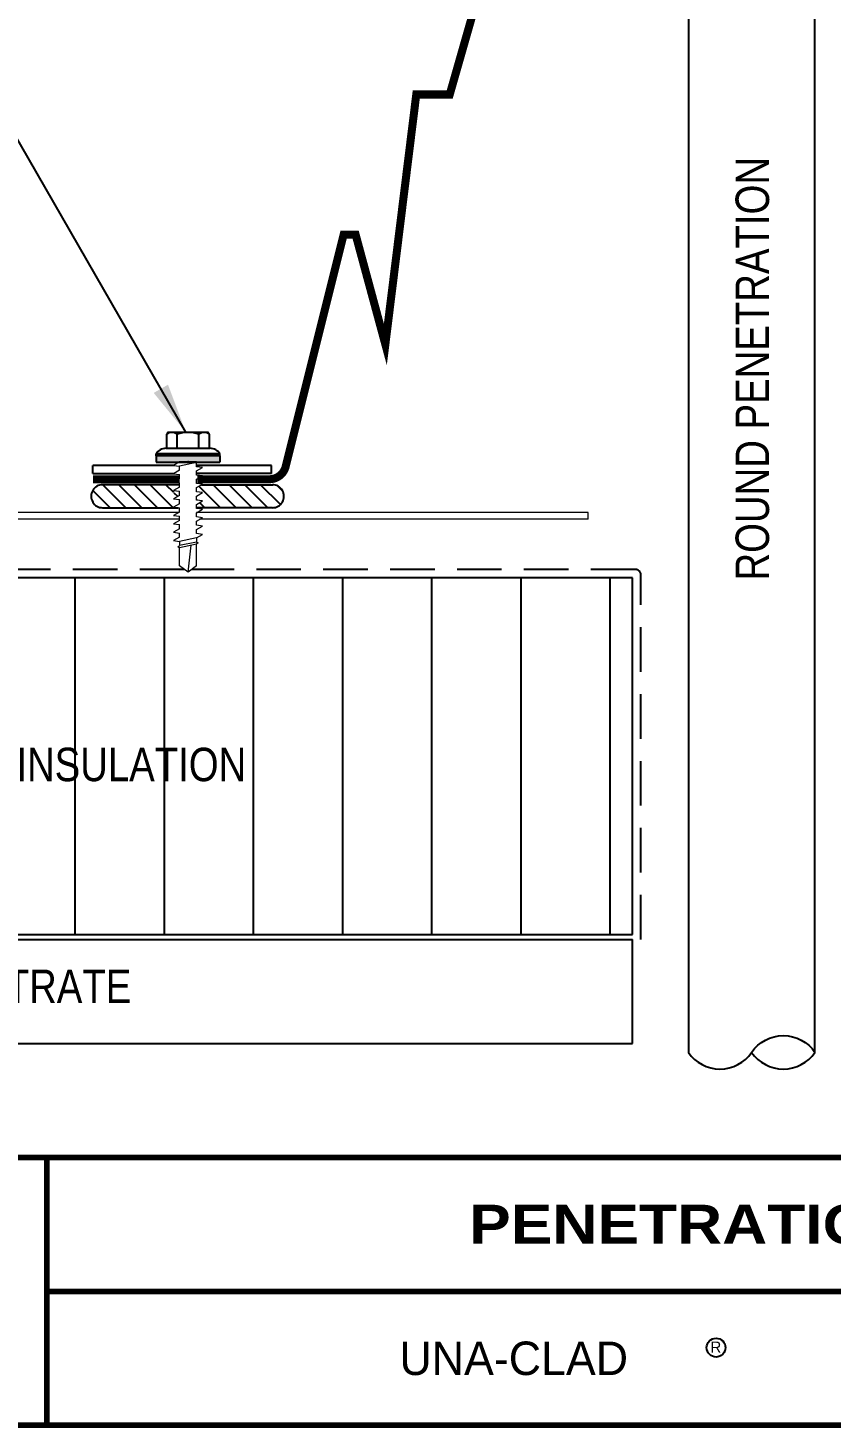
# Model space of a CAD drawing. Header units: inches. Extents: x 0 to 20, y 0 to 190.
# Drawn here: x 4.74 to 9.24, y 1.12 to 8.96 of the extents above; entities that cross this region are included whole.
import ezdxf
from ezdxf.enums import TextEntityAlignment as Align

# ---------------------------------------------------------------- set-up
doc = ezdxf.new("R2010")
doc.units = ezdxf.units.IN
doc.header["$MEASUREMENT"] = 0
doc.linetypes.add('HIDDEN', pattern=[0.375, 0.25, -0.125])
doc.layers.get('0').update_dxf_attribs({"linetype": 'CONTINUOUS'})
doc.layers.add('FSBP-ACCESSORY-FIRESTONE', color=7, linetype='CONTINUOUS', lineweight=9)
for name, color, linetype in [('FSBP-ANNO-NOTE', 7, 'CONTINUOUS'), ('FSBP-INSULATION', 7, 'CONTINUOUS'), ('FSBP-MEMBRANE', 7, 'CONTINUOUS'), ('FSBP-OTHER', 7, 'CONTINUOUS'), ('FSBP-SEALANTS', 1, 'CONTINUOUS'), ('FSBP-SUBSTRATE-GENERIC', 9, 'CONTINUOUS'), ('FSBP-TTLB', 7, 'CONTINUOUS'), ('FSBP-TTLB-TEXT', 7, 'CONTINUOUS')]:
    doc.layers.add(name, color=color, linetype=linetype)
doc.styles.add('ARIAL', font='arial.ttf')
doc.styles.add('ARIAL_BOLD', font='')
doc.styles.add('BANKGOTHIC', font='bgothm.ttf')
doc.styles.add('FSBP_ARIAL_NAR', font='ARIALN.TTF')
doc.styles.add('TXT', font='simplex.shx')
doc.styles.get('ARIAL_BOLD').set_extended_font_data('Arial Black')
doc.dimstyles.new('STANDARD$7', dxfattribs={"dimscale": 1.5, "dimtxt": 0.2, "dimasz": 0.1, "dimexe": 0.1, "dimexo": 0.125, "dimgap": 0.09, "dimtad": 0, "dimdec": 3, "dimzin": 4, "dimdsep": 46, "dimtxsty": 'TXT', "dimcen": 0.09, "dimadec": 0, "dimazin": 0, "dimtfac": 1, "dimtdec": 3, "dimtofl": 0, "dimtmove": 2, "dimatfit": 3, "dimfxl": 1, "dimtolj": 1, "dimtzin": 4, "dimarcsym": 0})
pattern_1 = [(135, (-6.80471, -184.224167), (-0.044194174, -0.044194174), [])]

# ---------------------------------------------------------------- blocks, each defined once
blk = doc.blocks.new('A$C486F1324')
blk.add_circle((8.5932, 1.5657), 0.0527)
at = {"layer": 'FSBP-TTLB', "const_width": 0.0312}
for points in [[(0.0156, 2.6308), (0.0156, 1.1308), (20.0156, 1.1308), (20.0156, 2.6308), (0.0156, 2.6308)], [(4.8408, 2.6308), (4.8408, 1.8808)], [(4.8408, 1.8808), (15.8559, 1.8808)], [(4.8408, 1.8808), (4.8408, 1.1308)]]:
    blk.add_lwpolyline(points, dxfattribs=at)
at = {"layer": 'FSBP-TTLB-TEXT', "style": 'BANKGOTHIC'}
for s, height, p in [('UNA-CLAD', 0.1875, (7.459, 1.5058)), ('R', 0.0625, (8.5924, 1.5683))]:
    blk.add_text(s, height=height, dxfattribs=at).set_placement(p, align=Align.MIDDLE_CENTER)
at = {"layer": 'FSBP-TTLB-TEXT'}
for tag, height, style, p in [('MAXIMUM_WARRANTY', 0.1875, 'ARIAL_BOLD', (18.0555, 2.8549)), ('ACCPT_SYSTEMS', 0.2188, 'ARIAL', (12.51, 1.5058))]:
    blk.add_attdef(tag, text='', height=height, dxfattribs=dict(at, style=style)).set_placement(p, align=Align.MIDDLE_LEFT)
for tag, height, style, p in [('DETAIL_DESCP_LINE_1', 0.2188, 'ARIAL_BOLD', (10.3468, 2.2572)), ('ISSUE_REV_DATE', 0.2188, 'ARIAL', (16.8563, 1.9026)), ('DETAIL_NUMBER', 0.4375, 'ARIAL', (18.935, 1.7377))]:
    blk.add_attdef(tag, text='', height=height, dxfattribs=dict(at, style=style)).set_placement(p, align=Align.MIDDLE_CENTER)

msp = doc.modelspace()

# ---------------------------------------------------------------- hatches: boundary and pattern name
msp.add_hatch(color=256).paths.add_polyline_path([(5.45365, 6.52917), (5.81165, 6.52917), (5.81165, 6.56444), (5.45365, 6.56444)])
at = {"layer": 'FSBP-INSULATION'}
h = msp.add_hatch(dxfattribs=at)
h.set_pattern_fill('ANSI31', color=256, scale=4, angle=45, style=0)
h.paths.add_polyline_path([(9.46029, 5.8803), (9.46029, 3.8803), (15.92277, 3.8803), (15.92277, 3.89508), (15.88615, 3.91511), (15.92277, 3.92468), (15.92277, 3.95427), (15.88615, 3.9743), (15.92277, 3.98386), (15.92277, 4.01346), (15.88615, 4.03349), (15.92277, 4.04305), (15.92277, 4.07265), (15.88615, 4.09268), (15.92277, 4.10224), (15.92277, 4.13184), (15.88615, 4.15186), (15.92277, 4.16143), (15.92277, 4.19102), (15.88615, 4.21105), (15.92277, 4.22062), (15.92277, 4.25021), (15.88615, 4.27024), (15.92277, 4.27981), (15.92277, 4.3094), (15.88615, 4.32943), (15.92277, 4.339), (15.92277, 4.36859), (15.88615, 4.38862), (15.92277, 4.39819), (15.92277, 4.42778), (15.88615, 4.44781), (15.92277, 4.45737), (15.92277, 4.48697), (15.88615, 4.507), (15.92277, 4.51656), (15.92277, 4.54616), (15.88615, 4.56619), (15.92277, 4.57575), (15.92277, 4.60535), (15.88615, 4.62537), (15.92277, 4.63494), (15.92277, 4.66453), (15.88615, 4.68456), (15.92277, 4.69413), (15.92277, 4.72372), (15.88615, 4.74375), (15.92277, 4.75332), (15.92277, 4.78291), (15.88615, 4.80294), (15.92277, 4.81251), (15.92277, 4.8421), (15.88615, 4.86213), (15.92277, 4.87169), (15.92277, 4.90129), (15.88615, 4.92132), (15.92277, 4.93088), (15.92277, 4.96048), (15.88615, 4.98051), (15.92277, 4.99007), (15.92277, 5.01967), (15.88615, 5.03969), (15.92277, 5.04926), (15.92277, 5.07885), (15.88615, 5.09888), (15.92277, 5.10845), (15.92277, 5.13804), (15.88615, 5.15807), (15.92277, 5.16764), (15.92277, 5.19723), (15.88615, 5.21726), (15.92277, 5.22683), (15.92277, 5.25642), (15.88615, 5.27645), (15.92277, 5.28601), (15.92277, 5.31561), (15.88615, 5.33564), (15.92277, 5.3452), (15.92277, 5.3748), (15.88615, 5.39483), (15.92277, 5.40439), (15.92277, 5.43399), (15.88615, 5.45401), (15.92277, 5.46358), (15.92277, 5.49317), (15.88615, 5.5132), (15.92277, 5.52277), (15.92277, 5.55236), (15.88615, 5.57239), (15.92277, 5.58196), (15.92277, 5.61155), (15.88615, 5.63158), (15.92277, 5.64115), (15.92277, 5.67074), (15.88615, 5.69077), (15.92277, 5.70033), (15.92277, 5.72993), (15.88615, 5.74996), (15.92277, 5.75952), (15.92277, 5.78912), (15.88615, 5.80915), (15.92277, 5.81871), (15.92277, 5.84831), (15.88615, 5.86834), (15.92277, 5.8779), (15.92277, 5.8803), (11.99986, 5.8803), (11.99986, 5.80595), (11.95299, 5.77079), (11.90611, 5.80595), (11.90611, 5.8803)])
h.paths.add_polyline_path([(16.57196, 4.83729), (16.70074, 4.88416), (16.70074, 5.8803), (16.0546, 5.8803), (16.0546, 5.85907), (16.09122, 5.83904), (16.0546, 5.82947), (16.0546, 5.79988), (16.09122, 5.77985), (16.0546, 5.77028), (16.0546, 5.74069), (16.09122, 5.72066), (16.0546, 5.7111), (16.0546, 5.6815), (16.09122, 5.66147), (16.0546, 5.65191), (16.0546, 5.62231), (16.09122, 5.60228), (16.0546, 5.59272), (16.0546, 5.56312), (16.09122, 5.5431), (16.0546, 5.53353), (16.0546, 5.50394), (16.09122, 5.48391), (16.0546, 5.47434), (16.0546, 5.44475), (16.09122, 5.42472), (16.0546, 5.41515), (16.0546, 5.38556), (16.09122, 5.36553), (16.0546, 5.35596), (16.0546, 5.32637), (16.09122, 5.30634), (16.0546, 5.29678), (16.0546, 5.26718), (16.09122, 5.24715), (16.0546, 5.23759), (16.0546, 5.20799), (16.09122, 5.18796), (16.0546, 5.1784), (16.0546, 5.1488), (16.09122, 5.12877), (16.0546, 5.11921), (16.0546, 5.08961), (16.09122, 5.06959), (16.0546, 5.06002), (16.0546, 5.03043), (16.09122, 5.0104), (16.0546, 5.00083), (16.0546, 4.97124), (16.09122, 4.95121), (16.0546, 4.94164), (16.0546, 4.91205), (16.09122, 4.89202), (16.0546, 4.88245), (16.0546, 4.85286), (16.09122, 4.83283), (16.0546, 4.82327), (16.0546, 4.79367), (16.09122, 4.77364), (16.0546, 4.76408), (16.0546, 4.73448), (16.09122, 4.71445), (16.0546, 4.70489), (16.0546, 4.67529), (16.09122, 4.65527), (16.0546, 4.6457), (16.0546, 4.61611), (16.09122, 4.59608), (16.0546, 4.58651), (16.0546, 4.55692), (16.09122, 4.53689), (16.0546, 4.52732), (16.0546, 4.49773), (16.09122, 4.4777), (16.0546, 4.46813), (16.0546, 4.43854), (16.09122, 4.41851), (16.0546, 4.40895), (16.0546, 4.37935), (16.09122, 4.35932), (16.0546, 4.34976), (16.0546, 4.32016), (16.09122, 4.30013), (16.0546, 4.29057), (16.0546, 4.26097), (16.09122, 4.24095), (16.0546, 4.23138), (16.0546, 4.20179), (16.09122, 4.18176), (16.0546, 4.17219), (16.0546, 4.1426), (16.09122, 4.12257), (16.0546, 4.113), (16.0546, 4.08341), (16.09122, 4.06338), (16.0546, 4.05381), (16.0546, 4.02422), (16.09122, 4.00419), (16.0546, 3.99463), (16.0546, 3.96503), (16.09122, 3.945), (16.0546, 3.93544), (16.0546, 3.90584), (16.09122, 3.88581), (16.07011, 3.8803), (16.70074, 3.8803), (16.70074, 4.69666), (16.82953, 4.74354)])
h.paths.add_polyline_path([(8.12535, 3.8803), (8.12535, 5.8803), (5.67953, 5.8803), (5.67953, 5.80595), (5.63265, 5.77079), (5.58578, 5.80595), (5.58578, 5.8803), (2.43453, 5.8803), (2.43453, 5.85907), (2.47115, 5.83904), (2.43453, 5.82947), (2.43453, 5.79988), (2.47115, 5.77985), (2.43453, 5.77028), (2.43453, 5.74069), (2.47115, 5.72066), (2.43453, 5.7111), (2.43453, 5.6815), (2.47115, 5.66147), (2.43453, 5.65191), (2.43453, 5.62231), (2.47115, 5.60228), (2.43453, 5.59272), (2.43453, 5.56312), (2.47115, 5.5431), (2.43453, 5.53353), (2.43453, 5.50394), (2.47115, 5.48391), (2.43453, 5.47434), (2.43453, 5.44475), (2.47115, 5.42472), (2.43453, 5.41515), (2.43453, 5.38556), (2.47115, 5.36553), (2.43453, 5.35596), (2.43453, 5.32637), (2.47115, 5.30634), (2.43453, 5.29678), (2.43453, 5.26718), (2.47115, 5.24715), (2.43453, 5.23759), (2.43453, 5.20799), (2.47115, 5.18796), (2.43453, 5.1784), (2.43453, 5.1488), (2.47115, 5.12877), (2.43453, 5.11921), (2.43453, 5.08961), (2.47115, 5.06959), (2.43453, 5.06002), (2.43453, 5.03043), (2.47115, 5.0104), (2.43453, 5.00083), (2.43453, 4.97124), (2.47115, 4.95121), (2.43453, 4.94164), (2.43453, 4.91205), (2.47115, 4.89202), (2.43453, 4.88245), (2.43453, 4.85286), (2.47115, 4.83283), (2.43453, 4.82327), (2.43453, 4.79367), (2.47115, 4.77364), (2.43453, 4.76408), (2.43453, 4.73448), (2.47115, 4.71445), (2.43453, 4.70489), (2.43453, 4.67529), (2.47115, 4.65527), (2.43453, 4.6457), (2.43453, 4.61611), (2.47115, 4.59608), (2.43453, 4.58651), (2.43453, 4.55692), (2.47115, 4.53689), (2.43453, 4.52732), (2.43453, 4.49773), (2.47115, 4.4777), (2.43453, 4.46813), (2.43453, 4.43854), (2.47115, 4.41851), (2.43453, 4.40895), (2.43453, 4.37935), (2.47115, 4.35932), (2.43453, 4.34976), (2.43453, 4.32016), (2.47115, 4.30013), (2.43453, 4.29057), (2.43453, 4.26097), (2.47115, 4.24095), (2.43453, 4.23138), (2.43453, 4.20179), (2.47115, 4.18176), (2.43453, 4.17219), (2.43453, 4.1426), (2.47115, 4.12257), (2.43453, 4.113), (2.43453, 4.08341), (2.47115, 4.06338), (2.43453, 4.05381), (2.43453, 4.02422), (2.47115, 4.00419), (2.43453, 3.99463), (2.43453, 3.96503), (2.47115, 3.945), (2.43453, 3.93544), (2.43453, 3.90584), (2.47115, 3.88581), (2.45004, 3.8803)])
h.paths.add_polyline_path([(2.26607, 4.56619), (2.30269, 4.57575), (2.30269, 4.60535), (2.26607, 4.62537), (2.30269, 4.63494), (2.30269, 4.66453), (2.26607, 4.68456), (2.30269, 4.69413), (2.30269, 4.72372), (2.26607, 4.74375), (2.30269, 4.75332), (2.30269, 4.78291), (2.26607, 4.80294), (2.30269, 4.81251), (2.30269, 4.8421), (2.26607, 4.86213), (2.30269, 4.87169), (2.30269, 4.90129), (2.26607, 4.92132), (2.30269, 4.93088), (2.30269, 4.96048), (2.26607, 4.98051), (2.30269, 4.99007), (2.30269, 5.01967), (2.26607, 5.03969), (2.30269, 5.04926), (2.30269, 5.07885), (2.26607, 5.09888), (2.30269, 5.10845), (2.30269, 5.13804), (2.26607, 5.15807), (2.30269, 5.16764), (2.30269, 5.19723), (2.26607, 5.21726), (2.30269, 5.22683), (2.30269, 5.25642), (2.26607, 5.27645), (2.30269, 5.28601), (2.30269, 5.31561), (2.26607, 5.33564), (2.30269, 5.3452), (2.30269, 5.3748), (2.26607, 5.39483), (2.30269, 5.40439), (2.30269, 5.43399), (2.26607, 5.45401), (2.30269, 5.46358), (2.30269, 5.49317), (2.26607, 5.5132), (2.30269, 5.52277), (2.30269, 5.55236), (2.26607, 5.57239), (2.30269, 5.58196), (2.30269, 5.61155), (2.26607, 5.63158), (2.30269, 5.64115), (2.30269, 5.67074), (2.26607, 5.69077), (2.30269, 5.70033), (2.30269, 5.72993), (2.26607, 5.74996), (2.30269, 5.75952), (2.30269, 5.78912), (2.26607, 5.80915), (2.30269, 5.81871), (2.30269, 5.84831), (2.26607, 5.86834), (2.30269, 5.8779), (2.30269, 5.8803), (0.90305, 5.8803), (0.90305, 4.88416), (0.77426, 4.83729), (1.03184, 4.74354), (0.90305, 4.69666), (0.90305, 3.8803), (2.30269, 3.8803), (2.30269, 3.89508), (2.26607, 3.91511), (2.30269, 3.92468), (2.30269, 3.95427), (2.26607, 3.9743), (2.30269, 3.98386), (2.30269, 4.01346), (2.26607, 4.03349), (2.30269, 4.04305), (2.30269, 4.07265), (2.26607, 4.09268), (2.30269, 4.10224), (2.30269, 4.13184), (2.26607, 4.15186), (2.30269, 4.16143), (2.30269, 4.19102), (2.26607, 4.21105), (2.30269, 4.22062), (2.30269, 4.25021), (2.26607, 4.27024), (2.30269, 4.27981), (2.30269, 4.3094), (2.26607, 4.32943), (2.30269, 4.339), (2.30269, 4.36859), (2.26607, 4.38862), (2.30269, 4.39819), (2.30269, 4.42778), (2.26607, 4.44781), (2.30269, 4.45737), (2.30269, 4.48697), (2.26607, 4.507), (2.30269, 4.51656), (2.30269, 4.54616)])
h.paths.add_polyline_path([(11.58692, 4.68959), (14.26161, 4.68959), (14.26161, 4.98062), (11.58692, 4.98062)], flags=24)
h.paths.add_polyline_path([(3.3331, 4.68867), (6.00779, 4.68867), (6.00779, 4.9797), (3.3331, 4.9797)], flags=24)
at = {"layer": 'FSBP-SEALANTS'}
h = msp.add_hatch(dxfattribs=at)
h.set_pattern_fill('ANSI31', color=256, scale=0.5, angle=90, style=0)
h.set_pattern_definition(pattern_1)
edge = h.paths.add_edge_path()
edge.add_line((5.58578, 6.31877), (5.55062, 6.32301))
edge.add_line((5.55062, 6.32301), (5.58256, 6.34045))
edge.add_line((5.58256, 6.34045), (5.55062, 6.35789))
edge.add_line((5.55062, 6.35789), (5.58578, 6.36213))
edge.add_line((5.58578, 6.36213), (5.58578, 6.38557))
edge.add_line((5.58578, 6.38557), (5.55636, 6.40163))
edge.add_line((5.55636, 6.40163), (5.15224, 6.40163))
edge.add_arc((5.15401, 6.33724), 0.06441, 91.566022, 269.998448)
edge.add_line((5.154, 6.27283), (5.58578, 6.27281))
edge.add_line((5.58578, 6.27281), (5.58578, 6.29182))
edge.add_line((5.58578, 6.29182), (5.55062, 6.31101))
edge.add_line((5.55062, 6.31101), (5.58578, 6.31526))
edge.add_line((5.58578, 6.31526), (5.58578, 6.31877))
h = msp.add_hatch(dxfattribs=at)
h.set_pattern_fill('ANSI31', color=256, scale=0.5, angle=90, style=0)
h.set_pattern_definition(pattern_1)
edge = h.paths.add_edge_path()
edge.add_line((5.71468, 6.31101), (5.68274, 6.29358))
edge.add_line((5.68274, 6.29358), (5.71468, 6.27614))
edge.add_line((5.71468, 6.27614), (5.68716, 6.27281))
edge.add_line((5.68716, 6.27281), (6.10617, 6.27283))
edge.add_arc((6.10618, 6.33724), 0.06441, 269.998451, 448.433981)
edge.add_line((6.10794, 6.40163), (5.70894, 6.40163))
edge.add_line((5.70894, 6.40163), (5.68274, 6.38733))
edge.add_line((5.68274, 6.38733), (5.71468, 6.36989))
edge.add_line((5.71468, 6.36989), (5.67953, 6.36564))
edge.add_line((5.67953, 6.36564), (5.67953, 6.34221))
edge.add_line((5.67953, 6.34221), (5.71468, 6.32301))
edge.add_line((5.71468, 6.32301), (5.67953, 6.31877))
edge.add_line((5.67953, 6.31877), (5.67953, 6.31526))
edge.add_line((5.67953, 6.31526), (5.71468, 6.31101))

# ---------------------------------------------------------------- linework, layer by layer
for p, q in [((5.51302, 6.6061), (5.51302, 6.68453)), ((5.52141, 6.69581), (5.74389, 6.69581)), ((5.57144, 6.6061), (5.57144, 6.69592)), ((5.69386, 6.6061), (5.69386, 6.69592)), ((5.75228, 6.6061), (5.75228, 6.68453)), ((5.50825, 6.6061), (5.75705, 6.6061)), ((5.81176, 6.5748), (5.45291, 6.5748)), ((5.45365, 6.56444), (5.45365, 6.5748)), ((5.81165, 6.56444), (5.45365, 6.56444)), ((5.45365, 6.56444), (5.45365, 6.52917)), ((5.45365, 6.52917), (5.81165, 6.52917)), ((5.81165, 6.56444), (5.81165, 6.5748)), ((5.81165, 6.56444), (5.81165, 6.52917))]:
    msp.add_line(p, q)
msp.add_circle((5.63265, 6.52917), 0.00262)
for centre, radius, start, end in [((5.63613, 6.60163), 0.14842, 140.614338, 146.043971), ((5.54223, 6.64751), 0.04716, 51.722658, 128.277342), ((5.63265, 6.50364), 0.19097, 71.305661, 108.694339), ((5.72307, 6.64751), 0.04716, 51.722658, 128.277342), ((5.62918, 6.60163), 0.14842, 33.956029, 39.385662), ((5.51073, 6.53715), 0.06899, 92.056759, 146.929689), ((5.75455, 6.53826), 0.06788, 32.563828, 87.891032)]:
    msp.add_arc(centre, radius, start, end)
at = {"layer": 'FSBP-ACCESSORY-FIRESTONE'}
for p, q in [((5.67953, 6.5262), (5.58578, 6.50627)), ((5.67953, 6.50276), (5.67953, 6.5262)), ((5.58578, 6.48283), (5.55062, 6.46364)), ((5.55062, 6.46364), (5.58578, 6.45939)), ((5.58578, 6.43596), (5.55062, 6.41676)), ((5.58578, 6.48283), (5.58578, 6.50627)), ((5.58578, 6.43596), (5.58578, 6.45939)), ((5.71468, 6.49851), (5.67953, 6.50276)), ((5.67953, 6.47932), (5.71468, 6.49851)), ((5.67953, 6.45588), (5.67953, 6.47932)), ((5.71468, 6.45164), (5.67953, 6.45588)), ((5.67953, 6.43245), (5.71468, 6.45164)), ((5.55062, 6.41676), (5.58578, 6.41252)), ((5.58578, 6.38908), (5.55062, 6.36989)), ((5.55062, 6.36989), (5.58578, 6.36564)), ((5.58578, 6.38908), (5.58578, 6.41252)), ((5.58578, 6.34221), (5.58578, 6.36564)), ((5.67953, 6.40901), (5.67953, 6.43245)), ((5.71468, 6.40476), (5.67953, 6.40901)), ((5.67953, 6.38557), (5.71468, 6.40476)), ((5.67953, 6.36213), (5.67953, 6.38557)), ((5.71468, 6.35789), (5.67953, 6.36213)), ((5.67953, 6.3387), (5.71468, 6.35789)), ((5.58578, 6.34221), (5.55062, 6.32301)), ((5.55062, 6.32301), (5.58578, 6.31877)), ((5.58578, 6.29533), (5.55062, 6.27614)), ((5.58578, 6.29533), (5.58578, 6.31877)), ((5.67953, 6.31526), (5.67953, 6.3387)), ((5.71468, 6.31101), (5.67953, 6.31526)), ((5.67953, 6.29182), (5.71468, 6.31101)), ((5.67953, 6.26838), (5.67953, 6.29182)), ((5.58578, 6.20812), (2.10838, 6.20812)), ((5.58059, 6.24562), (2.11713, 6.24562)), ((5.55062, 6.27614), (5.58578, 6.27189)), ((5.58578, 6.24846), (5.55062, 6.22926)), ((5.55062, 6.22926), (5.58578, 6.22502)), ((5.58578, 6.20158), (5.55062, 6.18239)), ((5.58578, 6.24846), (5.58578, 6.27189)), ((5.58578, 6.20158), (5.58578, 6.22502)), ((5.71468, 6.26414), (5.67953, 6.26838)), ((5.67953, 6.24495), (5.71468, 6.26414)), ((5.67953, 6.22151), (5.67953, 6.24495)), ((5.71468, 6.21726), (5.67953, 6.22151)), ((5.67953, 6.19807), (5.71468, 6.21726)), ((7.87535, 6.24562), (5.68077, 6.24562)), ((7.87535, 6.20812), (5.69794, 6.20812)), ((7.87535, 6.20812), (7.87535, 6.24562)), ((5.55062, 6.18239), (5.58578, 6.17814)), ((5.58578, 6.15471), (5.55062, 6.13551)), ((5.55062, 6.13551), (5.58578, 6.13127)), ((5.58578, 6.15471), (5.58578, 6.17814)), ((5.58578, 6.10783), (5.58578, 6.13127)), ((5.67953, 6.17463), (5.67953, 6.19807)), ((5.71468, 6.17039), (5.67953, 6.17463)), ((5.67953, 6.1512), (5.71468, 6.17039)), ((5.67953, 6.12776), (5.67953, 6.1512)), ((5.71468, 6.12351), (5.67953, 6.12776)), ((5.67953, 6.10432), (5.71468, 6.12351)), ((5.58578, 6.10783), (5.55062, 6.08864)), ((5.55062, 6.08864), (5.58578, 6.08439)), ((5.57479, 6.05347), (5.58578, 6.06096)), ((5.58578, 6.04912), (5.57479, 6.05347)), ((5.67953, 6.10432), (5.58578, 6.08439)), ((5.58578, 6.08439), (5.58578, 6.06096)), ((5.67953, 6.08088), (5.58578, 6.06096)), ((5.67953, 6.06905), (5.58578, 6.04912)), ((5.58578, 5.94657), (5.58578, 6.04912)), ((5.63265, 5.91142), (5.65127, 6.06304)), ((5.67953, 6.10432), (5.67953, 6.08088)), ((5.67953, 6.08088), (5.69051, 6.07653)), ((5.69051, 6.07653), (5.67953, 6.06905)), ((5.67953, 5.94657), (5.67953, 6.06905)), ((5.63265, 5.91142), (5.58578, 5.94657)), ((5.67953, 5.94657), (5.63265, 5.91142))]:
    msp.add_line(p, q, dxfattribs=at)
for points in [[(5.67953, 6.52971), (5.58578, 6.52971), (5.55062, 6.51051), (5.58578, 6.50627)], [(5.67953, 6.5262), (5.68596, 6.52971)]]:
    msp.add_lwpolyline(points, dxfattribs=at)
at = {"layer": 'FSBP-INSULATION'}
for p, q in [((5.09994, 6.4646), (5.09994, 6.5096)), ((6.09994, 6.4646), (6.09994, 6.5096)), ((5.58578, 5.8803), (2.43453, 5.8803)), ((8.12535, 5.8803), (5.5, 5.8803)), ((8.12535, 3.8803), (8.12535, 5.8803)), ((2.45004, 3.8803), (8.12535, 3.8803))]:
    msp.add_line(p, q, dxfattribs=at)
at = {"layer": 'FSBP-MEMBRANE'}
for p, q in [((5.55817, 6.5096), (5.09994, 6.5096)), ((5.09994, 6.4646), (5.55238, 6.4646)), ((6.09994, 6.5096), (5.67953, 6.5096)), ((6.09994, 6.4646), (5.67953, 6.4646)), ((6.09994, 6.4646), (6.09994, 6.5096))]:
    msp.add_line(p, q, dxfattribs=at)
at = {"layer": 'FSBP-MEMBRANE', "linetype": 'HIDDEN'}
for p, q in [((5.61164, 5.92717), (2.43453, 5.92717)), ((8.14097, 5.92717), (5.65366, 5.92717)), ((8.17222, 3.8533), (8.17222, 5.89592))]:
    msp.add_line(p, q, dxfattribs=at)
at = {"layer": 'FSBP-MEMBRANE', "const_width": 0.045}
msp.add_lwpolyline([(8.07717, 10.51007), (8.04952, 10.42319), (7.95577, 10.42319), (7.76197, 9.81182), (7.66822, 9.81182), (7.47361, 9.20044), (7.27468, 9.20044), (7.1, 8.58906), (6.9125, 8.58906), (6.73906, 7.18838), (6.57273, 7.80269), (6.50497, 7.80269), (6.18025, 6.50382, -0.3441507), (6.0893, 6.43281), (5.68529, 6.43281)], format="xyb", dxfattribs=at)
at = {"layer": 'FSBP-MEMBRANE'}
msp.add_lwpolyline([(5.58511, 6.43281, 0.045, 0.045, 0), (5.09994, 6.43281, 0, 0, 0)], format="xyseb", dxfattribs=at)
at = {"layer": 'FSBP-MEMBRANE', "linetype": 'HIDDEN'}
msp.add_arc((8.14097, 5.89592), 0.03125, 0, 90, dxfattribs=at)
at = {"layer": 'FSBP-OTHER'}
msp.add_lwpolyline([(8.43785, 10.51007), (8.43785, 6.36531), (8.43785, 3.22058, 0.5282113), (8.79282, 3.22058, -0.5282113), (9.14779, 3.22058), (9.14779, 6.36531), (9.14779, 11.13632)], format="xyb", dxfattribs=at)
msp.add_arc((8.9703, 3.34172), 0.21488, 214.312961, 325.687039, dxfattribs=at)
at = {"layer": 'FSBP-SEALANTS'}
for p, q in [((5.58578, 6.40163), (5.15224, 6.40163)), ((5.70894, 6.40163), (6.10794, 6.40163)), ((5.15401, 6.27283), (5.57815, 6.27281)), ((6.10617, 6.27283), (5.67953, 6.27281))]:
    msp.add_line(p, q, dxfattribs=at)
for centre, start, end in [((5.15401, 6.33724), 89.998451, 270.001549), ((6.10618, 6.33724), 269.998451, 90.001549)]:
    msp.add_arc(centre, 0.06441, start, end, dxfattribs=at)
at = {"layer": 'FSBP-SUBSTRATE-GENERIC'}
for p, q in [((2.43453, 3.8533), (8.12535, 3.8533)), ((8.12535, 3.27062), (8.12535, 3.8533)), ((0.90305, 3.27062), (8.12535, 3.27062))]:
    msp.add_line(p, q, dxfattribs=at)

# ---------------------------------------------------------------- block references
ref = msp.add_blockref('A$C486F1324', (0, 0))
ref.add_attrib('DETAIL_DESCP_LINE_1', 'PENETRATION WITH PIPE FLASHING', dxfattribs={"layer": 'FSBP-TTLB-TEXT', "height": 0.21875, "style": 'ARIAL_BOLD'}).set_placement((10.34681, 2.2572), align=Align.MIDDLE_CENTER)

# ---------------------------------------------------------------- texts
at = {"layer": 'FSBP-ANNO-NOTE', "style": 'FSBP_ARIAL_NAR'}
msp.add_text('ROUND PENETRATION', height=0.1875, rotation=90, dxfattribs=at).set_placement((8.79651, 7.05199), align=Align.MIDDLE)
for s, p in [('FIRESTONE INSULATION', (4.67045, 4.83412)), ('SUBSTRATE', (4.67045, 3.59076))]:
    msp.add_text(s, height=0.1875, dxfattribs=at).set_placement(p, align=Align.MIDDLE_CENTER)

# ---------------------------------------------------------------- leaders
at = {"layer": 'FSBP-ANNO-NOTE', "annotation_type": 0, "has_hookline": 1, "hookline_direction": 1, "text_width": 2.80495}
msp.add_leader([(5.6206, 6.69577), (4.45866, 8.71636), (4.17741, 8.71636)], dimstyle='STANDARD$7', override={"dimasz": 0.1875, "dimtad": 0}, dxfattribs=at)

doc.saveas('drawing.dxf')
